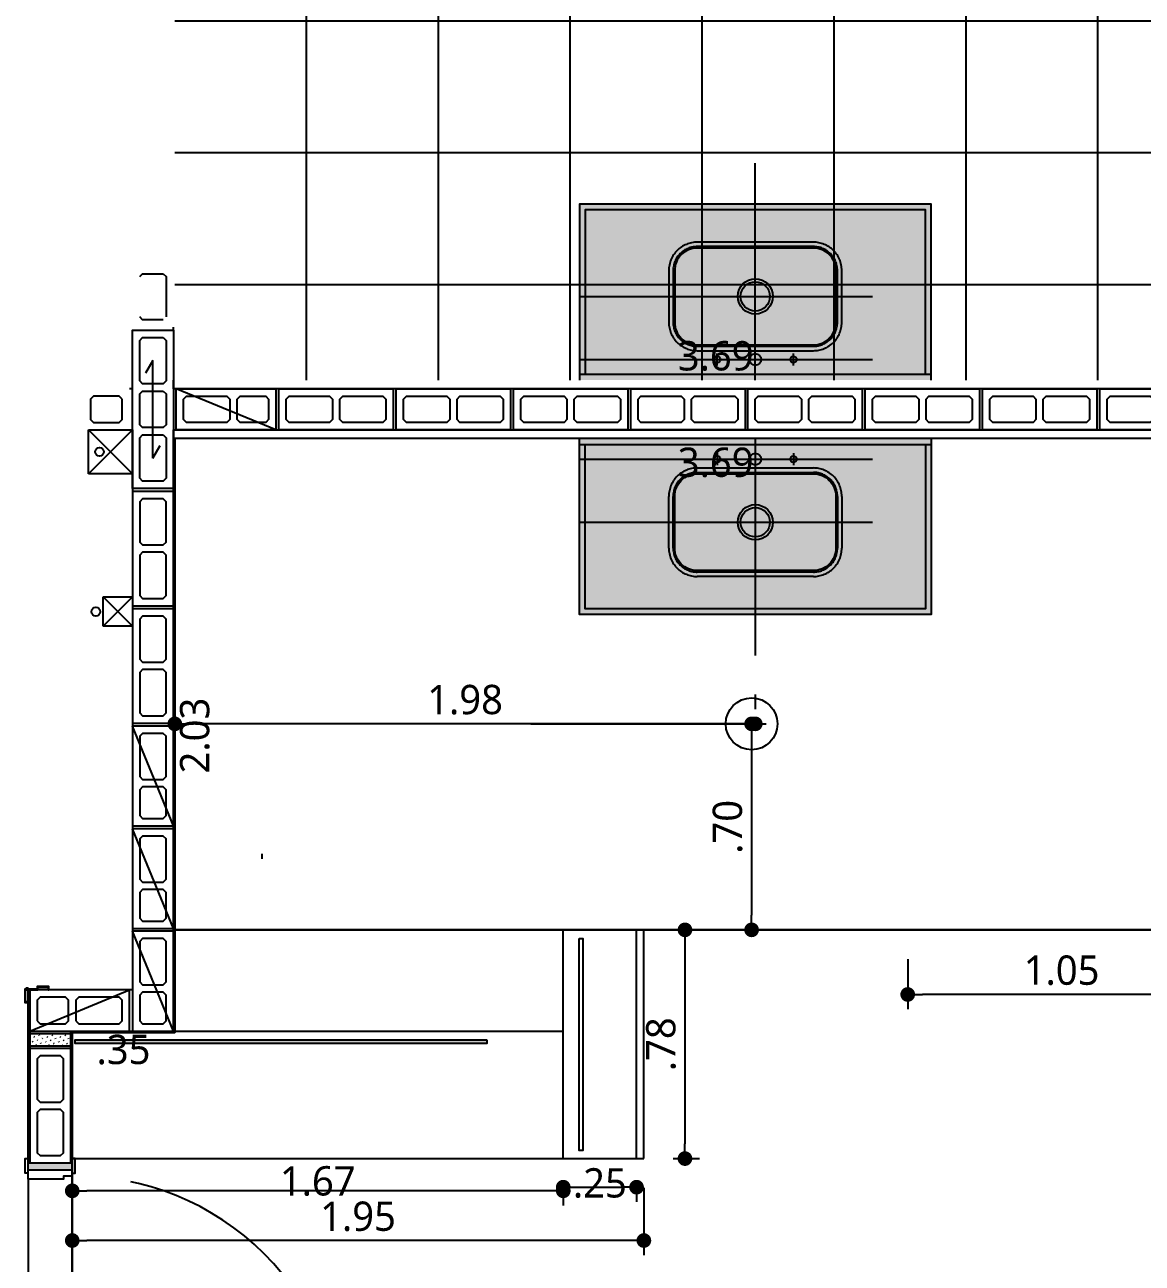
# Model space of a CAD drawing. Header units: millimetres. Extents: x -16.5 to 79.8, y -29.3 to 65.7.
# Drawn here: x 4.913 to 8.725, y -2.912 to 1.311 of the extents above; entities that cross this region are included whole.
import ezdxf

# ---------------------------------------------------------------- set-up
doc = ezdxf.new("R2010")
doc.units = ezdxf.units.MM
doc.header["$LTSCALE"] = 20
doc.header["$PDMODE"] = 35
doc.linetypes.add('HIDDEN', pattern=[0.375, 0.25, -0.125])
for name, color, linetype in [('00 - ARQ-STA - FOLHA', 5, 'Continuous'), ('ARQ-STA - COTA_DE_NÍVEL_(PLANTA-CORTE)', 4, 'Continuous'), ('ARQ-STA - COTAS_ALVENARIA', 1, 'Continuous'), ('ARQ-STA - MOBILIÁRIO_GERAL', 251, 'Continuous'), ('ARQ-STA - PISO', 1, 'Continuous'), ('ARQ-STA - PISOS_APARTAMENTOS - BANHEIROS', 8, 'Continuous'), ('ARQ-STA - PORTAS', 4, 'Continuous'), ('ARQ-STA - REVESTIMENTOS', 4, 'Continuous'), ('ARQ-STA - SHAFTS_E_ENCHIMENTOS', 1, 'Continuous'), ('ARQ-STA - SHAFTS_E_ENCHIMENTOS_NOMENCLATURA', 1, 'Continuous'), ('ESTRUTURA - ARQ-STA - ALVENARIA_ESTRUTURAL', 5, 'Continuous'), ('ESTRUTURA - ARQ-STA - ALVENARIA_NÃO_ESTRUTURAL', 2, 'Continuous'), ('ESTRUTURA - ARQ-STA - BLOCOS_ESTRUTURAIS', 250, 'Continuous')]:
    doc.layers.add(name, color=color, linetype=linetype)
doc.styles.add('COTAS', font='segoeuil.ttf')
doc.dimstyles.new('ARQ-ALV 1-50', dxfattribs={"dimscale": 0.5, "dimtxt": 0.2, "dimasz": 0.1, "dimexe": 0.1, "dimexo": 0.2, "dimgap": 0.06, "dimtad": 1, "dimzin": 4, "dimdsep": 46, "dimtxsty": 'COTAS', "dimblk": 'DOT', "dimcen": 0.9, "dimclrd": 250, "dimclre": 250, "dimclrt": 1, "dimadec": 0, "dimazin": 0, "dimtfac": 1, "dimtix": 1, "dimtmove": 1, "dimatfit": 3, "dimldrblk": 'OPEN90', "dimfxl": 0, "dimarcsym": 0})

# ---------------------------------------------------------------- blocks, each defined once
blk = doc.blocks.new('MS - L1A - PRE - TOB - TIPO_1_AO_16 - MOBILIÁRIO - LAYOUT_GERAL')
at = {"layer": 'ARQ-STA - MOBILIÁRIO_GERAL'}
h = blk.add_hatch(color=255, dxfattribs=at)
h.dxf.hatch_style = 1
h.paths.add_polyline_path([(3326.9818, 1271.9112), (3326.9818, 1271.3112), (3328.1818, 1271.3112), (3328.1818, 1271.9112)])
h = blk.add_hatch(color=255, dxfattribs=at)
h.dxf.hatch_style = 1
h.paths.add_polyline_path([(3326.9818, 1270.5112), (3326.9818, 1271.1112), (3328.1818, 1271.1112), (3328.1818, 1270.5112)])
at = {"layer": 'ARQ-STA - MOBILIÁRIO_GERAL', "linetype": 'HIDDEN', "ltscale": 0.2}
for points in [[(3327.5818, 1271.3112), (3327.5818, 1272.0512)], [(3326.9818, 1271.5962), (3328.1818, 1271.5962)], [(3326.9818, 1271.3812), (3328.1818, 1271.3812)], [(3327.5818, 1271.1112), (3327.5818, 1270.3712)], [(3326.9818, 1271.0412), (3328.1818, 1271.0412)], [(3326.9818, 1270.8262), (3328.1818, 1270.8262)]]:
    blk.add_lwpolyline(points, dxfattribs=at)
at = {"layer": 'ARQ-STA - MOBILIÁRIO_GERAL'}
for points in [[(3328.1818, 1271.3112), (3328.1818, 1271.9112), (3326.9818, 1271.9112), (3326.9818, 1271.3112)], [(3328.1618, 1271.3314), (3328.1618, 1271.8912), (3327.0018, 1271.8912), (3327.0018, 1271.3312)], [(3326.9818, 1271.3312), (3328.1816, 1271.3312)], [(3328.1818, 1271.1112), (3328.1818, 1270.5112), (3326.9818, 1270.5112), (3326.9818, 1271.1112)], [(3326.9818, 1271.0912), (3328.1816, 1271.0912)], [(3328.1618, 1271.0911), (3328.1618, 1270.5312), (3327.0018, 1270.5312), (3327.0018, 1271.0912)]]:
    blk.add_lwpolyline(points, dxfattribs=at)
at = {"layer": 'ARQ-STA - MOBILIÁRIO_GERAL', "linetype": 'HIDDEN', "ltscale": 0.2}
for points in [[(3327.7799, 1271.7812), (3327.3835, 1271.7812, 0.414214), (3327.2867, 1271.6844), (3327.2867, 1271.508, 0.414214), (3327.3835, 1271.4112), (3327.7799, 1271.4112, 0.414214), (3327.8767, 1271.508), (3327.8767, 1271.6844, 0.414214)], [(3327.7799, 1271.7662), (3327.3835, 1271.7662, 0.414214), (3327.3017, 1271.6844), (3327.3017, 1271.508, 0.414214), (3327.3835, 1271.4262), (3327.7799, 1271.4262, 0.414214), (3327.8617, 1271.508), (3327.8617, 1271.6844, 0.414214)], [(3327.7799, 1270.6412), (3327.3835, 1270.6412, -0.414214), (3327.2867, 1270.738), (3327.2867, 1270.9144, -0.414214), (3327.3835, 1271.0112), (3327.7799, 1271.0112, -0.414214), (3327.8767, 1270.9144), (3327.8767, 1270.738, -0.414214)], [(3327.7799, 1270.6562), (3327.3835, 1270.6562, -0.414214), (3327.3017, 1270.738), (3327.3017, 1270.9144, -0.414214), (3327.3835, 1270.9962), (3327.7799, 1270.9962, -0.414214), (3327.8617, 1270.9144), (3327.8617, 1270.738, -0.414214)]]:
    blk.add_lwpolyline(points, format="xyb", close=True, dxfattribs=at)
at = {"layer": 'ARQ-STA - MOBILIÁRIO_GERAL'}
for points in [[(3327.7799, 1271.7612), (3327.3835, 1271.7612, 0.414214), (3327.3067, 1271.6844), (3327.3067, 1271.508, 0.414214), (3327.3835, 1271.4312), (3327.7799, 1271.4312, 0.414214), (3327.8567, 1271.508), (3327.8567, 1271.6844, 0.414214)], [(3327.7799, 1270.6612), (3327.3835, 1270.6612, -0.414214), (3327.3067, 1270.738), (3327.3067, 1270.9144, -0.414214), (3327.3835, 1270.9912), (3327.7799, 1270.9912, -0.414214), (3327.8567, 1270.9144), (3327.8567, 1270.738, -0.414214)]]:
    blk.add_lwpolyline(points, format="xyb", close=True, dxfattribs=at)
at = {"layer": 'ARQ-STA - MOBILIÁRIO_GERAL', "linetype": 'HIDDEN', "ltscale": 0.1}
for points in [[(3327.4517, 1271.3612), (3327.4517, 1271.4012)], [(3327.7117, 1271.3612), (3327.7117, 1271.4012)], [(3327.4517, 1271.0612), (3327.4517, 1271.0212)], [(3327.7117, 1271.0612), (3327.7117, 1271.0212)]]:
    blk.add_lwpolyline(points, dxfattribs=at)
at = {"layer": 'ARQ-STA - MOBILIÁRIO_GERAL', "ltscale": 5}
for centre, radius in [((3327.5817, 1271.5962), 0.06), ((3327.5817, 1271.5962), 0.05), ((3327.4517, 1271.3812), 0.011), ((3327.5817, 1271.3812), 0.02), ((3327.7117, 1271.3812), 0.011), ((3327.5817, 1271.0412), 0.02), ((3327.4517, 1271.0412), 0.011), ((3327.7117, 1271.0412), 0.011), ((3327.5817, 1270.8262), 0.06), ((3327.5817, 1270.8262), 0.05)]:
    blk.add_circle(centre, radius, dxfattribs=at)
at = {"layer": 'ARQ-STA - PISO', "color": 251, "linetype": 'ByBlock'}
blk.add_lwpolyline([(3329.1516, 1269.4362), (3325.6016, 1269.4362)], dxfattribs=at)
blk = doc.blocks.new('_Dot')
at = {"color": 0, "linetype": 'ByBlock', "lineweight": -2}
blk.add_line((-0.5, 0), (-1, 0), dxfattribs=at)
at = {"color": 0, "linetype": 'ByBlock', "const_width": 0.5}
blk.add_lwpolyline([(-0.25, 0, 1), (0.25, 0, 1)], format="xyb", close=True, dxfattribs=at)
blk = doc.blocks.new('*D549')
at = {"layer": '00 - ARQ-STA - FOLHA', "color": 250, "lineweight": -2, "transparency": 16777216}
for p, q in [((7.9249, -1.875), (7.9249, -2.0453)), ((8.9249, -1.9953), (7.9749, -1.9953)), ((8.9749, -2.025), (8.9749, -2.0453))]:
    blk.add_line(p, q, dxfattribs=at)
at = {"layer": 'Defpoints', "color": 0, "transparency": 16777216}
for p in [(7.9249, -1.775), (8.9749, -1.925), (7.9249, -1.9953)]:
    blk.add_point(p, dxfattribs=at)
at = {"layer": '00 - ARQ-STA - FOLHA', "color": 250, "lineweight": -2, "transparency": 16777216, "xscale": 0.05, "yscale": 0.05, "zscale": 0.05, "rotation": 180}
blk.add_blockref('_Dot', (7.9249, -1.9953), dxfattribs=at)
at = {"layer": '00 - ARQ-STA - FOLHA', "color": 250, "lineweight": -2, "transparency": 16777216, "xscale": 0.05, "yscale": 0.05, "zscale": 0.05}
blk.add_blockref('_Dot', (8.9749, -1.9953), dxfattribs=at)
at = {"layer": '00 - ARQ-STA - FOLHA', "color": 1, "transparency": 16777216, "insert": (8.4499, -1.9133), "char_height": 0.1, "attachment_point": 5, "style": 'COTAS'}
blk.add_mtext('1.05', dxfattribs=at)
blk = doc.blocks.new('_Open90')
at = {"color": 0, "linetype": 'ByBlock', "lineweight": -2}
for p, q in [((0, 0), (-1, 0)), ((-0.5, 0.5), (0, 0)), ((0, 0), (-0.5, -0.5))]:
    blk.add_line(p, q, dxfattribs=at)
blk = doc.blocks.new('*D567')
at = {"layer": '00 - ARQ-STA - FOLHA', "color": 250, "lineweight": -2, "transparency": 16777216}
for p, q in [((6.6398, -1.0725), (7.4425, -1.0725)), ((7.3925, -1.1225), (7.3925, -1.725)), ((7.1249, -1.775), (7.2151, -1.775)), ((7.4192, -1.775), (7.4425, -1.775)), ((7.1651, -1.825), (7.1651, -2.505)), ((7.1249, -2.555), (7.2151, -2.555))]:
    blk.add_line(p, q, dxfattribs=at)
at = {"layer": 'Defpoints', "color": 0, "transparency": 16777216}
for p in [(6.5398, -1.0725), (7.0249, -1.775), (7.3192, -1.775), (7.3925, -1.775), (7.0249, -2.555), (7.1651, -2.555)]:
    blk.add_point(p, dxfattribs=at)
at = {"layer": '00 - ARQ-STA - FOLHA', "color": 250, "lineweight": -2, "transparency": 16777216, "xscale": 0.05, "yscale": 0.05, "zscale": 0.05}
for p, rotation in [((7.3925, -1.0725), 90), ((7.3925, -1.775), 270), ((7.1651, -1.775), 90), ((7.1651, -2.555), 270)]:
    blk.add_blockref('_Dot', p, dxfattribs=dict(at, rotation=rotation))
at = {"layer": '00 - ARQ-STA - FOLHA', "color": 1, "transparency": 16777216, "char_height": 0.1, "attachment_point": 5, "rotation": 90, "style": 'COTAS'}
for s, insert in [('.70', (7.3108, -1.4238)), ('.78', (7.0835, -2.165))]:
    blk.add_mtext(s, dxfattribs=dict(at, insert=insert))
blk = doc.blocks.new('*D568')
at = {"layer": '00 - ARQ-STA - FOLHA', "color": 250, "lineweight": -2, "transparency": 16777216}
for p, q in [((5.4249, -0.9725), (5.4249, -1.0225)), ((7.405, -0.9725), (7.405, -1.0225)), ((7.355, -1.0725), (5.4749, -1.0725)), ((5.0749, -2.655), (5.0749, -2.8844)), ((7.0249, -2.655), (7.0249, -2.8844)), ((6.9749, -2.8344), (5.1249, -2.8344))]:
    blk.add_line(p, q, dxfattribs=at)
at = {"layer": 'Defpoints', "color": 0, "transparency": 16777216}
for p in [(5.4249, -1.0725), (5.4249, -1.0725), (7.405, -1.0725), (5.0749, -2.555), (7.0249, -2.555), (5.0749, -2.8344)]:
    blk.add_point(p, dxfattribs=at)
at = {"layer": '00 - ARQ-STA - FOLHA', "color": 250, "lineweight": -2, "transparency": 16777216, "xscale": 0.05, "yscale": 0.05, "zscale": 0.05, "rotation": 180}
for p in [(5.4249, -1.0725), (5.0749, -2.8344)]:
    blk.add_blockref('_Dot', p, dxfattribs=at)
at = {"layer": '00 - ARQ-STA - FOLHA', "color": 250, "lineweight": -2, "transparency": 16777216, "xscale": 0.05, "yscale": 0.05, "zscale": 0.05}
for p in [(7.405, -1.0725), (7.0249, -2.8344)]:
    blk.add_blockref('_Dot', p, dxfattribs=at)
at = {"layer": '00 - ARQ-STA - FOLHA', "color": 1, "transparency": 16777216, "char_height": 0.1, "attachment_point": 5, "style": 'COTAS'}
for s, insert in [('1.98', (6.415, -0.9905)), ('1.95', (6.0499, -2.7524))]:
    blk.add_mtext(s, dxfattribs=dict(at, insert=insert))
blk = doc.blocks.new('*D569')
at = {"layer": '00 - ARQ-STA - FOLHA', "color": 250, "lineweight": -2, "transparency": 16777216}
for p, q in [((6.7499, -2.655), (6.7499, -2.7025)), ((6.7999, -2.6525), (6.9499, -2.6525)), ((6.9999, -2.655), (6.9999, -2.7025))]:
    blk.add_line(p, q, dxfattribs=at)
at = {"layer": 'Defpoints', "color": 0, "transparency": 16777216}
for p in [(6.7499, -2.555), (6.9999, -2.555), (6.9999, -2.6525)]:
    blk.add_point(p, dxfattribs=at)
at = {"layer": '00 - ARQ-STA - FOLHA', "color": 250, "lineweight": -2, "transparency": 16777216, "xscale": 0.05, "yscale": 0.05, "zscale": 0.05, "rotation": 180}
blk.add_blockref('_Dot', (6.7499, -2.6525), dxfattribs=at)
at = {"layer": '00 - ARQ-STA - FOLHA', "color": 250, "lineweight": -2, "transparency": 16777216, "xscale": 0.05, "yscale": 0.05, "zscale": 0.05}
blk.add_blockref('_Dot', (6.9999, -2.6525), dxfattribs=at)
at = {"layer": '00 - ARQ-STA - FOLHA', "color": 1, "transparency": 16777216, "insert": (6.8749, -2.6387), "char_height": 0.1, "attachment_point": 5, "style": 'COTAS'}
blk.add_mtext('.25', dxfattribs=at)
blk = doc.blocks.new('*D570')
at = {"layer": '00 - ARQ-STA - FOLHA', "color": 250, "lineweight": -2, "transparency": 16777216}
for p, q in [((5.0749, -2.655), (5.0749, -2.715)), ((6.7499, -2.655), (6.7499, -2.715)), ((6.6999, -2.665), (5.1249, -2.665))]:
    blk.add_line(p, q, dxfattribs=at)
at = {"layer": 'Defpoints', "color": 0, "transparency": 16777216}
for p in [(5.0749, -2.555), (6.7499, -2.555), (5.0749, -2.665)]:
    blk.add_point(p, dxfattribs=at)
at = {"layer": '00 - ARQ-STA - FOLHA', "color": 250, "lineweight": -2, "transparency": 16777216, "xscale": 0.05, "yscale": 0.05, "zscale": 0.05, "rotation": 180}
blk.add_blockref('_Dot', (5.0749, -2.665), dxfattribs=at)
at = {"layer": '00 - ARQ-STA - FOLHA', "color": 250, "lineweight": -2, "transparency": 16777216, "xscale": 0.05, "yscale": 0.05, "zscale": 0.05}
blk.add_blockref('_Dot', (6.7499, -2.665), dxfattribs=at)
at = {"layer": '00 - ARQ-STA - FOLHA', "color": 1, "transparency": 16777216, "insert": (5.9124, -2.6319), "char_height": 0.1, "attachment_point": 5, "style": 'COTAS'}
blk.add_mtext('1.67', dxfattribs=at)

msp = doc.modelspace()

# ---------------------------------------------------------------- hatches: boundary and pattern name
at = {"layer": '00 - ARQ-STA - FOLHA', "true_color": 0xf8d731, "transparency": 33554666}
h = msp.add_hatch(dxfattribs=at)
h.set_pattern_fill('_USER', color=40, angle=81, pattern_type=0)
h.set_pattern_definition([(81, (0, 0), (-0.98769, 0.15643), [])])
h.paths.add_polyline_path([(6.804, -1.8046), (6.804, -2.5269), (6.8163, -2.5269), (6.8163, -1.8046)])
at = {"layer": '00 - ARQ-STA - FOLHA', "transparency": 33554666}
h = msp.add_hatch(color=2, dxfattribs=at)
h.dxf.hatch_style = 1
h.paths.add_polyline_path([(6.4904, -2.1508), (5.0836, -2.1508), (5.0836, -2.1616), (6.4904, -2.1616)])
h.paths.add_polyline_path([(5.1356, -2.2945), (5.3645, -2.2945), (5.3645, -2.0546), (5.1356, -2.0546)], flags=9)
at = {"layer": 'ARQ-STA - PISOS_APARTAMENTOS - BANHEIROS'}
h = msp.add_hatch(dxfattribs=at)
h.set_pattern_fill('_USER', color=256, scale=0.45, double=1, pattern_type=0)
h.set_pattern_definition([(0, (10.3737, 0.875), (0, 0.45), []), (90, (10.3737, 0.875), (-0.45, 3e-17), [])])
h.paths.add_polyline_path([(10.75, 1.775), (10.75, 0.385), (10.115, 0.385), (10.115, 0.1), (9.3149, 0.1), (9.3149, 0.8), (9.1149, 0.8), (9.1149, 0.1), (5.425, 0.1), (5.425, 1.775)])
at = {"layer": 'ARQ-STA - PORTAS'}
h = msp.add_hatch(color=23, dxfattribs=at)
h.dxf.hatch_style = 1
h.paths.add_polyline_path([(4.9249, -2.595), (5.0749, -2.595), (5.0749, -2.57), (4.9249, -2.57)])
h.paths.add_polyline_path([(5.0749, -3.58), (5.0749, -3.555), (4.9249, -3.555), (4.9249, -3.58)])

# ---------------------------------------------------------------- linework, layer by layer
at = {"layer": '00 - ARQ-STA - FOLHA', "color": 251, "true_color": 0x636466}
for p, q in [((6.7499, -2.555), (6.7499, -1.775)), ((6.804, -2.5269), (6.804, -1.8046)), ((6.9999, -2.555), (6.9999, -1.775)), ((7.0249, -2.555), (7.0249, -1.775)), ((7.0249, -1.775), (10.5178, -1.775)), ((5.42, -2.12), (6.7499, -2.12)), ((5.0749, -2.555), (7.0249, -2.555))]:
    msp.add_line(p, q, dxfattribs=at)
msp.add_lwpolyline([(5.0749, -2.125), (5.4249, -2.125), (5.4249, -1.775), (8.9749, -1.775), (8.9749, -1.925), (10.7749, -1.925), (10.7748, -5.825), (13.4748, -5.825), (13.4748, -6.825), (7.0248, -6.825), (7.0248, -3.625), (5.0749, -3.625), (5.0749, -2.125)], dxfattribs=at)
msp.add_lwpolyline([(6.804, -1.8046), (6.8163, -1.8046), (6.8163, -2.5269), (6.804, -2.5269)], close=True, dxfattribs=at)
at = {"layer": '00 - ARQ-STA - FOLHA', "color": 40, "true_color": 0xf8d731}
msp.add_lwpolyline([(6.4904, -2.1508), (5.0836, -2.1508), (5.0836, -2.1616), (6.4904, -2.1616)], close=True, dxfattribs=at)
at = {"layer": '00 - ARQ-STA - FOLHA', "color": 32, "true_color": 0xcd6928}
msp.add_circle((7.3925, -1.0725), 0.0883, dxfattribs=at)
at = {"layer": 'ARQ-STA - COTA_DE_NÍVEL_(PLANTA-CORTE)', "color": 4}
msp.add_line((5.7227, -1.533), (5.7227, -1.5162), dxfattribs=at)
at = {"layer": 'ARQ-STA - PORTAS', "color": 2}
msp.add_lwpolyline([(4.995, -1.98), (4.995, -1.968), (4.955, -1.968), (4.955, -1.9775), (4.913, -1.9775), (4.913, -2.0225), (4.925, -2.0225), (4.925, -2.02), (4.9155, -2.02), (4.9155, -1.98), (4.9575, -1.98), (4.9575, -1.9705), (4.9925, -1.9705), (4.9925, -1.98)], close=True, dxfattribs=at)
at = {"layer": 'ARQ-STA - PORTAS', "color": 1}
for points in [[(4.924, -1.9725), (4.924, -1.9735), (4.918, -1.9735), (4.918, -1.9725)], [(4.924, -1.9775), (4.924, -1.9735), (4.925, -1.9735), (4.925, -1.9775)], [(5.0749, -2.595), (5.0749, -2.615), (5.0449, -2.615), (5.0449, -2.625), (4.9249, -2.625), (4.9249, -2.595)]]:
    msp.add_lwpolyline(points, dxfattribs=at)
at = {"layer": 'ARQ-STA - PORTAS', "color": 2}
for points in [[(4.9249, -2.605), (4.9149, -2.605), (4.9149, -2.555), (4.9249, -2.555)], [(5.0749, -2.605), (5.0849, -2.605), (5.0849, -2.555), (5.0749, -2.555)]]:
    msp.add_lwpolyline(points, dxfattribs=at)
at = {"layer": 'ARQ-STA - PORTAS', "color": 4}
msp.add_lwpolyline([(5.0749, -2.57), (5.0749, -2.595), (4.9249, -2.595), (4.9249, -2.57)], close=True, dxfattribs=at)
at = {"layer": 'ARQ-STA - PORTAS', "color": 250, "linetype": 'HIDDEN', "ltscale": 0.25}
for points in [[(5.0749, -2.615), (5.0749, -3.505)], [(4.9249, -2.625), (4.9249, -3.525)]]:
    msp.add_lwpolyline(points, dxfattribs=at)
msp.add_arc((5.0899, -3.52), 0.9051, 359.0504, 90.9496, dxfattribs=at)
at = {"layer": 'ARQ-STA - REVESTIMENTOS'}
for p, q in [((5.4199, 0.0999), (5.42, 0.0999)), ((9.1149, -0.1), (5.4199, -0.1)), ((5.4249, -0.1), (5.4249, -2.125)), ((4.9249, -2.57), (4.9249, -1.98)), ((5.4249, -2.125), (5.0749, -2.125)), ((5.0749, -2.125), (5.0749, -2.57)), ((4.9299, -2.57), (4.9249, -2.57)), ((5.0749, -2.57), (5.0699, -2.57))]:
    msp.add_line(p, q, dxfattribs=at)
at = {"layer": 'ARQ-STA - SHAFTS_E_ENCHIMENTOS', "color": 4}
for p, q in [((5.13, -0.07), (5.28, -0.07)), ((5.13, -0.22), (5.13, -0.07)), ((5.13, -0.07), (5.28, -0.22)), ((5.13, -0.22), (5.28, -0.07)), ((5.28, -0.07), (5.28, -0.22)), ((5.28, -0.22), (5.13, -0.22)), ((5.18, -0.6393), (5.28, -0.6393)), ((5.18, -0.7393), (5.18, -0.6393)), ((5.18, -0.7393), (5.28, -0.6393)), ((5.18, -0.6393), (5.28, -0.7393)), ((5.28, -0.6393), (5.28, -0.7393)), ((5.28, -0.7393), (5.18, -0.7393)), ((5.28, -1.0604), (5.28, -1.1604)), ((5.28, -1.63), (5.28, -1.98)), ((5.28, -1.98), (5.13, -1.98))]:
    msp.add_line(p, q, dxfattribs=at)
at = {"layer": 'ARQ-STA - SHAFTS_E_ENCHIMENTOS_NOMENCLATURA', "color": 4}
for centre in [(5.1679, -0.145), (5.1554, -0.69)]:
    msp.add_circle(centre, 0.015, dxfattribs=at)
at = {"layer": 'ESTRUTURA - ARQ-STA - ALVENARIA_ESTRUTURAL'}
for p, q in [((5.42, 0.27), (5.42, 0.28)), ((5.42, 0.07), (5.42, 0.0999)), ((5.28, 0.07), (5.27, 0.07)), ((10.78, 0.07), (5.42, 0.07)), ((5.27, -0.07), (5.28, -0.07)), ((5.28, -0.07), (5.28, -1.98)), ((5.42, -2.12), (5.42, -0.07)), ((5.42, -0.07), (10.78, -0.07)), ((5.28, -1.98), (4.93, -1.98)), ((4.93, -1.98), (4.93, -2.57)), ((5.07, -2.57), (5.07, -2.12)), ((5.07, -2.12), (5.42, -2.12)), ((4.93, -2.57), (5.07, -2.57))]:
    msp.add_line(p, q, dxfattribs=at)
at = {"layer": 'ESTRUTURA - ARQ-STA - ALVENARIA_NÃO_ESTRUTURAL', "linetype": 'Continuous'}
msp.add_line((5.28, -0.77), (5.28, -0.86), dxfattribs=at)
at = {"layer": 'ESTRUTURA - ARQ-STA - BLOCOS_ESTRUTURAIS'}
for p, q in [((5.35, 0.1663), (5.325, 0.123)), ((5.35, -0.1662), (5.35, 0.1663)), ((5.77, -0.07), (5.43, 0.07)), ((5.35, -0.1662), (5.375, -0.1229)), ((5.42, -1.42), (5.28, -1.08)), ((5.42, -1.77), (5.28, -1.43)), ((5.42, -2.12), (5.28, -1.78)), ((4.93, -2.12), (5.27, -1.98)), ((4.93, -2.1463), (4.93, -2.1463)), ((4.9358, -2.13), (4.9358, -2.13)), ((4.9381, -2.1323), (4.9381, -2.1323)), ((4.944, -2.1382), (4.9458, -2.14)), ((4.9553, -2.1495), (4.957, -2.1512)), ((4.9579, -2.13), (4.9579, -2.13)), ((4.9608, -2.1329), (4.9625, -2.1347)), ((4.969, -2.1412), (4.969, -2.1412)), ((4.972, -2.1441), (4.9738, -2.1459)), ((4.98, -2.13), (4.98, -2.13)), ((4.9888, -2.1388), (4.9905, -2.1405)), ((5, -2.15), (5.0017, -2.1518)), ((5.0021, -2.13), (5.0021, -2.13)), ((5.0053, -2.1332), (5.0071, -2.135)), ((5.0166, -2.1445), (5.0183, -2.1462)), ((5.0242, -2.13), (5.0242, -2.13)), ((5.0331, -2.1389), (5.0349, -2.1407)), ((5.0444, -2.1502), (5.0461, -2.1519)), ((5.0463, -2.13), (5.0463, -2.13)), ((5.0497, -2.1334), (5.0515, -2.1352)), ((5.0609, -2.1446), (5.0627, -2.1464)), ((5.0684, -2.13), (5.0684, -2.13)), ((4.93, -2.1684), (4.93, -2.1684)), ((4.9385, -2.1548), (4.9403, -2.1566)), ((4.9497, -2.166), (4.9515, -2.1678)), ((4.9665, -2.1607), (4.9682, -2.1625)), ((4.9832, -2.1553), (4.985, -2.1571)), ((4.9945, -2.1666), (4.9962, -2.1683)), ((5.0112, -2.1612), (5.013, -2.163)), ((5.0278, -2.1557), (5.0295, -2.1575)), ((5.0309, -2.1588), (5.0309, -2.1588)), ((5.039, -2.1669), (5.0408, -2.1687)), ((5.0556, -2.1614), (5.0573, -2.1632)), ((5.0619, -2.1677), (5.0619, -2.1677))]:
    msp.add_line(p, q, dxfattribs=at)
for points in [[(5.305, 0.4525), (5.315, 0.4625), (5.385, 0.4625)], [(5.385, 0.4625), (5.395, 0.4525), (5.395, 0.315)], [(5.385, 0.305), (5.315, 0.305), (5.305, 0.315)], [(5.42, 0.27), (5.42, -0.27), (5.28, -0.27), (5.28, 0.27), (5.42, 0.27)], [(5.385, 0.245), (5.395, 0.235), (5.395, 0.0975), (5.385, 0.0875), (5.315, 0.0875), (5.305, 0.0975), (5.305, 0.235), (5.315, 0.245), (5.385, 0.245)], [(5.245, 0.035), (5.235, 0.045), (5.1475, 0.045), (5.1375, 0.035), (5.1375, -0.035), (5.1475, -0.045), (5.235, -0.045), (5.245, -0.035), (5.245, 0.035)], [(5.385, 0.0625), (5.395, 0.0525), (5.395, -0.0525), (5.385, -0.0625), (5.315, -0.0625), (5.305, -0.0525), (5.305, 0.0525), (5.315, 0.0625), (5.385, 0.0625)], [(5.77, -0.07), (5.43, -0.07), (5.43, 0.07), (5.77, 0.07), (5.77, -0.07)], [(5.6125, -0.035), (5.6025, -0.045), (5.465, -0.045), (5.455, -0.035), (5.455, 0.035), (5.465, 0.045), (5.6025, 0.045), (5.6125, 0.035), (5.6125, -0.035)], [(5.745, -0.035), (5.735, -0.045), (5.6475, -0.045), (5.6375, -0.035), (5.6375, 0.035), (5.6475, 0.045), (5.735, 0.045), (5.745, 0.035), (5.745, -0.035)], [(5.78, 0.07), (6.17, 0.07), (6.17, -0.07), (5.78, -0.07), (5.78, 0.07)], [(5.805, 0.035), (5.815, 0.045), (5.9525, 0.045), (5.9625, 0.035), (5.9625, -0.035), (5.9525, -0.045), (5.815, -0.045), (5.805, -0.035), (5.805, 0.035)], [(5.9875, 0.035), (5.9975, 0.045), (6.135, 0.045), (6.145, 0.035), (6.145, -0.035), (6.135, -0.045), (5.9975, -0.045), (5.9875, -0.035), (5.9875, 0.035)], [(6.18, 0.07), (6.57, 0.07), (6.57, -0.07), (6.18, -0.07), (6.18, 0.07)], [(6.205, 0.035), (6.215, 0.045), (6.3525, 0.045), (6.3625, 0.035), (6.3625, -0.035), (6.3525, -0.045), (6.215, -0.045), (6.205, -0.035), (6.205, 0.035)], [(6.3875, 0.035), (6.3975, 0.045), (6.535, 0.045), (6.545, 0.035), (6.545, -0.035), (6.535, -0.045), (6.3975, -0.045), (6.3875, -0.035), (6.3875, 0.035)], [(6.58, 0.07), (6.97, 0.07), (6.97, -0.07), (6.58, -0.07), (6.58, 0.07)], [(6.605, 0.035), (6.615, 0.045), (6.7525, 0.045), (6.7625, 0.035), (6.7625, -0.035), (6.7525, -0.045), (6.615, -0.045), (6.605, -0.035), (6.605, 0.035)], [(6.7875, 0.035), (6.7975, 0.045), (6.935, 0.045), (6.945, 0.035), (6.945, -0.035), (6.935, -0.045), (6.7975, -0.045), (6.7875, -0.035), (6.7875, 0.035)], [(6.98, 0.07), (7.37, 0.07), (7.37, -0.07), (6.98, -0.07), (6.98, 0.07)], [(7.005, 0.035), (7.015, 0.045), (7.1525, 0.045), (7.1625, 0.035), (7.1625, -0.035), (7.1525, -0.045), (7.015, -0.045), (7.005, -0.035), (7.005, 0.035)], [(7.1875, 0.035), (7.1975, 0.045), (7.335, 0.045), (7.345, 0.035), (7.345, -0.035), (7.335, -0.045), (7.1975, -0.045), (7.1875, -0.035), (7.1875, 0.035)], [(7.38, 0.07), (7.77, 0.07), (7.77, -0.07), (7.38, -0.07), (7.38, 0.07)], [(7.405, 0.035), (7.415, 0.045), (7.5525, 0.045), (7.5625, 0.035), (7.5625, -0.035), (7.5525, -0.045), (7.415, -0.045), (7.405, -0.035), (7.405, 0.035)], [(7.5875, 0.035), (7.5975, 0.045), (7.735, 0.045), (7.745, 0.035), (7.745, -0.035), (7.735, -0.045), (7.5975, -0.045), (7.5875, -0.035), (7.5875, 0.035)], [(7.78, 0.07), (8.17, 0.07), (8.17, -0.07), (7.78, -0.07), (7.78, 0.07)], [(7.805, 0.035), (7.815, 0.045), (7.9525, 0.045), (7.9625, 0.035), (7.9625, -0.035), (7.9525, -0.045), (7.815, -0.045), (7.805, -0.035), (7.805, 0.035)], [(7.9875, 0.035), (7.9975, 0.045), (8.135, 0.045), (8.145, 0.035), (8.145, -0.035), (8.135, -0.045), (7.9975, -0.045), (7.9875, -0.035), (7.9875, 0.035)], [(8.18, 0.07), (8.57, 0.07), (8.57, -0.07), (8.18, -0.07), (8.18, 0.07)], [(8.205, 0.035), (8.215, 0.045), (8.3525, 0.045), (8.3625, 0.035), (8.3625, -0.035), (8.3525, -0.045), (8.215, -0.045), (8.205, -0.035), (8.205, 0.035)], [(8.3875, 0.035), (8.3975, 0.045), (8.535, 0.045), (8.545, 0.035), (8.545, -0.035), (8.535, -0.045), (8.3975, -0.045), (8.3875, -0.035), (8.3875, 0.035)], [(8.58, 0.07), (8.97, 0.07), (8.97, -0.07), (8.58, -0.07), (8.58, 0.07)], [(8.605, 0.035), (8.615, 0.045), (8.7525, 0.045), (8.7625, 0.035), (8.7625, -0.035), (8.7525, -0.045), (8.615, -0.045), (8.605, -0.035), (8.605, 0.035)], [(5.385, -0.0875), (5.395, -0.0975), (5.395, -0.235), (5.385, -0.245), (5.315, -0.245), (5.305, -0.235), (5.305, -0.0975), (5.315, -0.0875), (5.385, -0.0875)], [(5.42, -0.67), (5.42, -0.28), (5.28, -0.28), (5.28, -0.67), (5.42, -0.67)], [(5.385, -0.4625), (5.395, -0.4525), (5.395, -0.315), (5.385, -0.305), (5.315, -0.305), (5.305, -0.315), (5.305, -0.4525), (5.315, -0.4625), (5.385, -0.4625)], [(5.385, -0.645), (5.395, -0.635), (5.395, -0.4975), (5.385, -0.4875), (5.315, -0.4875), (5.305, -0.4975), (5.305, -0.635), (5.315, -0.645), (5.385, -0.645)], [(5.42, -1.07), (5.42, -0.68), (5.28, -0.68), (5.28, -1.07), (5.42, -1.07)], [(5.385, -0.8625), (5.395, -0.8525), (5.395, -0.715), (5.385, -0.705), (5.315, -0.705), (5.305, -0.715), (5.305, -0.8525), (5.315, -0.8625), (5.385, -0.8625)], [(5.385, -1.045), (5.395, -1.035), (5.395, -0.8975), (5.385, -0.8875), (5.315, -0.8875), (5.305, -0.8975), (5.305, -1.035), (5.315, -1.045), (5.385, -1.045)], [(5.42, -1.42), (5.42, -1.08), (5.28, -1.08), (5.28, -1.42), (5.42, -1.42)], [(5.385, -1.2625), (5.395, -1.2525), (5.395, -1.115), (5.385, -1.105), (5.315, -1.105), (5.305, -1.115), (5.305, -1.2525), (5.315, -1.2625), (5.385, -1.2625)], [(5.385, -1.395), (5.395, -1.385), (5.395, -1.2975), (5.385, -1.2875), (5.315, -1.2875), (5.305, -1.2975), (5.305, -1.385), (5.315, -1.395), (5.385, -1.395)], [(5.42, -1.77), (5.42, -1.43), (5.28, -1.43), (5.28, -1.77), (5.42, -1.77)], [(5.385, -1.6125), (5.395, -1.6025), (5.395, -1.465), (5.385, -1.455), (5.315, -1.455), (5.305, -1.465), (5.305, -1.6025), (5.315, -1.6125), (5.385, -1.6125)], [(5.385, -1.745), (5.395, -1.735), (5.395, -1.6475), (5.385, -1.6375), (5.315, -1.6375), (5.305, -1.6475), (5.305, -1.735), (5.315, -1.745), (5.385, -1.745)], [(5.42, -2.12), (5.42, -1.78), (5.28, -1.78), (5.28, -2.12), (5.42, -2.12)], [(5.385, -1.9625), (5.395, -1.9525), (5.395, -1.815), (5.385, -1.805), (5.315, -1.805), (5.305, -1.815), (5.305, -1.9525), (5.315, -1.9625), (5.385, -1.9625)], [(4.93, -2.12), (5.27, -2.12), (5.27, -1.98), (4.93, -1.98), (4.93, -2.12)], [(4.955, -2.085), (4.965, -2.095), (5.0525, -2.095), (5.0625, -2.085), (5.0625, -2.015), (5.0525, -2.005), (4.965, -2.005), (4.955, -2.015), (4.955, -2.085)], [(5.0875, -2.085), (5.0975, -2.095), (5.235, -2.095), (5.245, -2.085), (5.245, -2.015), (5.235, -2.005), (5.0975, -2.005), (5.0875, -2.015), (5.0875, -2.085)], [(5.385, -2.095), (5.395, -2.085), (5.395, -1.9975), (5.385, -1.9875), (5.315, -1.9875), (5.305, -1.9975), (5.305, -2.085), (5.315, -2.095), (5.385, -2.095)], [(4.93, -2.13), (4.93, -2.17), (5.07, -2.17), (5.07, -2.13), (4.93, -2.13)], [(4.93, -2.18), (4.93, -2.57), (5.07, -2.57), (5.07, -2.18), (4.93, -2.18)], [(4.965, -2.205), (4.955, -2.215), (4.955, -2.3525), (4.965, -2.3625), (5.035, -2.3625), (5.045, -2.3525), (5.045, -2.215), (5.035, -2.205), (4.965, -2.205)], [(4.965, -2.3875), (4.955, -2.3975), (4.955, -2.535), (4.965, -2.545), (5.035, -2.545), (5.045, -2.535), (5.045, -2.3975), (5.035, -2.3875), (4.965, -2.3875)]]:
    msp.add_lwpolyline(points, dxfattribs=at)

# ---------------------------------------------------------------- block references
at = {"layer": 'ARQ-STA - MOBILIÁRIO_GERAL', "color": 251, "true_color": 0x636466}
msp.add_blockref('MS - L1A - PRE - TOB - TIPO_1_AO_16 - MOBILIÁRIO - LAYOUT_GERAL', (-3320.1767, -1271.2112), dxfattribs=at)

# ---------------------------------------------------------------- texts
at = {"layer": 'ARQ-STA - COTAS_ALVENARIA', "color": 1, "char_height": 0.1, "attachment_point": 5, "style": 'COTAS'}
for s, insert in [('3.69', (7.2699, 0.1816)), ('3.69', (7.2699, -0.1814)), ('.35', (5.2499, -2.1837))]:
    msp.add_mtext(s, dxfattribs=dict(at, insert=insert))
at = {"layer": 'ARQ-STA - COTAS_ALVENARIA', "color": 1, "insert": (5.4933, -1.1125), "char_height": 0.1, "attachment_point": 5, "rotation": 90, "style": 'COTAS'}
msp.add_mtext('2.03', dxfattribs=at)

# ---------------------------------------------------------------- dimensions: what is measured, and where the dimension line sits
at = {"layer": '00 - ARQ-STA - FOLHA', "color": 6}
for base, p1, p2, picture, middle in [((5.4249, -1.0725), (7.405, -1.0725), (5.4249, -1.0725), '*D568', (6.415, -0.9905)), ((5.0749, -2.8344), (7.0249, -2.555), (5.0749, -2.555), '*D568', (6.0499, -2.7524)), ((7.9249, -1.9953), (8.9749, -1.925), (7.9249, -1.775), '*D549', (8.4499, -1.9133))]:
    dim = msp.add_linear_dim(base=base, p1=p1, p2=p2, dimstyle='ARQ-ALV 1-50', override={"dimarcsym": 2}, dxfattribs=at)
    dim.commit()
    dim.dimension.update_dxf_attribs({"geometry": picture, "text_midpoint": middle})
for base, p1, p2, middle in [((7.3925, -1.775), (6.5398, -1.0725), (7.3192, -1.775), (7.3108, -1.4238)), ((7.1651, -2.555), (7.0249, -1.775), (7.0249, -2.555), (7.0835, -2.165))]:
    dim = msp.add_linear_dim(base=base, p1=p1, p2=p2, angle=90, dimstyle='ARQ-ALV 1-50', override={"dimarcsym": 2}, dxfattribs=at)
    dim.commit()
    dim.dimension.update_dxf_attribs({"geometry": '*D567', "text_midpoint": middle})
for base, p1, p2, picture, middle in [((5.07495, -2.66504), (6.74986, -2.55502), (5.07495, -2.55502), '*D570', (5.9124, -2.71386)), ((6.9999, -2.6525), (6.7499, -2.555), (6.9999, -2.555), '*D569', (6.8749, -2.7204))]:
    dim = msp.add_linear_dim(base=base, p1=p1, p2=p2, dimstyle='ARQ-ALV 1-50', override={"dimarcsym": 2}, dxfattribs=at)
    dim.commit()
    dim.dimension.update_dxf_attribs({"geometry": picture, "text_midpoint": middle, "dimtype": 160})

doc.saveas('drawing.dxf')
